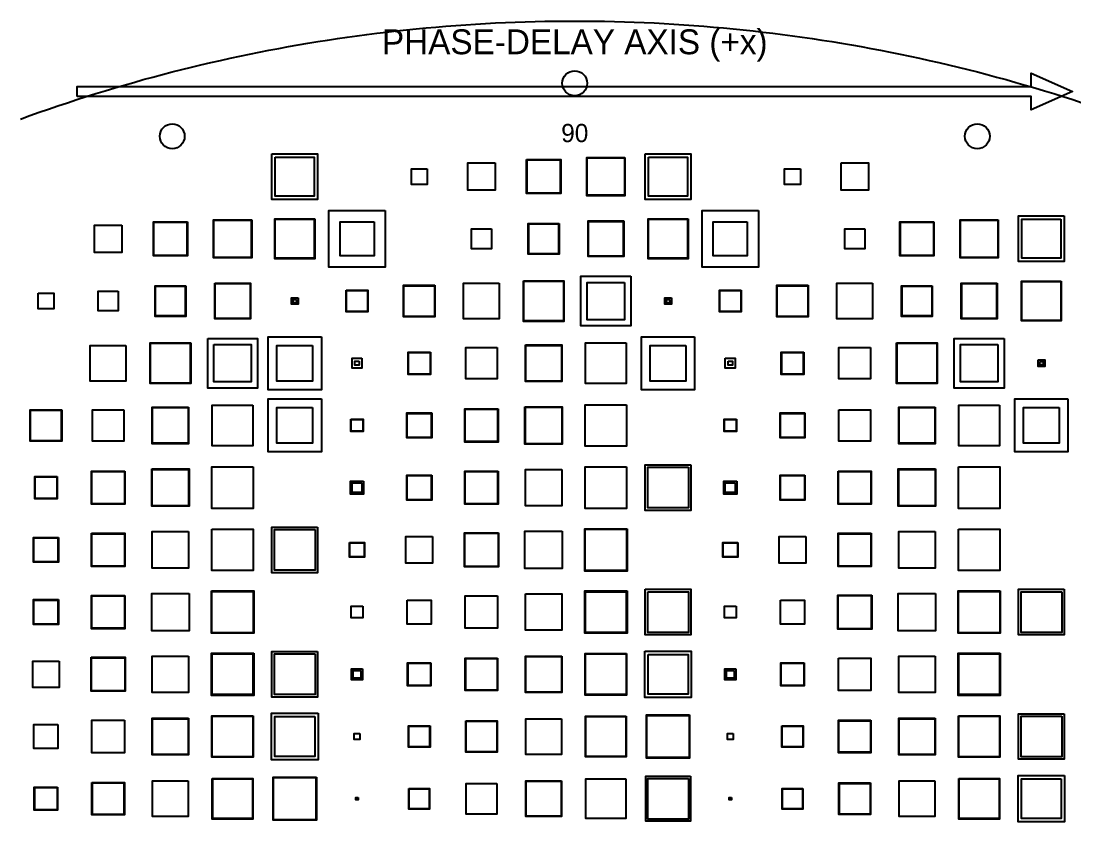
# Model space of a CAD drawing. Header units: millimetres. Extents: x -195 to 195, y -204 to 195.
# Drawn here: x -66.8 to 60.2, y 98.5 to 195 of the extents above; entities that cross this region are included whole.
import ezdxf
from ezdxf.enums import TextEntityAlignment as Align

# ---------------------------------------------------------------- set-up
doc = ezdxf.new("R2010")
doc.units = ezdxf.units.MM
for name, color, linetype in [('M3', 5, 'Continuous'), ('M4', 3, 'Continuous'), ('NPTH', 9, 'Continuous'), ('OUTLINE', 7, 'Continuous'), ('SILK_TOP', 7, 'Continuous')]:
    doc.layers.add(name, color=color, linetype=linetype)

msp = doc.modelspace()

# ---------------------------------------------------------------- linework, layer by layer
at = {"layer": 'M3'}
for points in [[(-36.1, 178.6), (-31.4, 178.6), (-31.4, 173.9), (-36.1, 173.9)], [(-9.6, 177.9), (-9.6, 174.6), (-12.9, 174.6), (-12.9, 177.9)], [(-5.75, 178.25), (-1.75, 178.25), (-1.75, 174.25), (-5.75, 174.25)], [(6, 178.5), (6, 174), (1.5, 174), (1.5, 178.5)], [(8.9, 178.6), (13.6, 178.6), (13.6, 173.9), (8.9, 173.9)], [(32.1, 177.9), (35.4, 177.9), (35.4, 174.6), (32.1, 174.6)], [(-17.8, 177.2), (-17.8, 175.3), (-19.7, 175.3), (-19.7, 177.2)], [(27.2, 177.2), (27.2, 175.3), (25.3, 175.3), (25.3, 177.2)], [(-54.6, 170.4), (-54.6, 167.1), (-57.9, 167.1), (-57.9, 170.4)], [(-46.75, 170.75), (-46.75, 166.75), (-50.75, 166.75), (-50.75, 170.75)], [(-39, 171), (-39, 166.5), (-43.5, 166.5), (-43.5, 171)], [(-31.4, 171.1), (-31.4, 166.4), (-36.1, 166.4), (-36.1, 171.1)], [(-24.2, 170.8), (-24.2, 166.7), (-28.3, 166.7), (-28.3, 170.8)], [(-1.9, 170.6), (-1.9, 166.9), (-5.6, 166.9), (-5.6, 170.6)], [(5.9, 170.9), (5.9, 166.6), (1.6, 166.6), (1.6, 170.9)], [(13.6, 171.1), (13.6, 166.4), (8.9, 166.4), (8.9, 171.1)], [(20.8, 170.8), (20.8, 166.7), (16.7, 166.7), (16.7, 170.8)], [(43.25, 170.75), (43.25, 166.75), (39.25, 166.75), (39.25, 170.75)], [(51, 171), (51, 166.5), (46.5, 166.5), (46.5, 171)], [(58.6, 171.1), (58.6, 166.4), (53.9, 166.4), (53.9, 171.1)], [(-10.05, 169.95), (-10.05, 167.55), (-12.45, 167.55), (-12.45, 169.95)], [(34.95, 169.95), (34.95, 167.55), (32.55, 167.55), (32.55, 169.95)], [(6.75, 164.25), (6.75, 158.25), (0.75, 158.25), (0.75, 164.25)], [(-46.9, 163.1), (-46.9, 159.4), (-50.6, 159.4), (-50.6, 163.1)], [(-43.4, 163.4), (-39.1, 163.4), (-39.1, 159.1), (-43.4, 159.1)], [(-27.5, 162.5), (-25, 162.5), (-25, 160), (-27.5, 160)], [(-16.9, 163.1), (-16.9, 159.4), (-20.6, 159.4), (-20.6, 163.1)], [(-9.1, 163.4), (-9.1, 159.1), (-13.4, 159.1), (-13.4, 163.4)], [(-6.2, 163.7), (-1.3, 163.7), (-1.3, 158.8), (-6.2, 158.8)], [(20, 162.5), (20, 160), (17.5, 160), (17.5, 162.5)], [(28.1, 163.1), (28.1, 159.4), (24.4, 159.4), (24.4, 163.1)], [(35.9, 163.4), (35.9, 159.1), (31.6, 159.1), (31.6, 163.4)], [(43.1, 163.1), (43.1, 159.4), (39.4, 159.4), (39.4, 163.1)], [(50.9, 163.4), (50.9, 159.1), (46.6, 159.1), (46.6, 163.4)], [(58.6, 163.6), (58.6, 158.9), (53.9, 158.9), (53.9, 163.6)], [(-64.7, 162.2), (-62.8, 162.2), (-62.8, 160.3), (-64.7, 160.3)], [(-55.05, 162.45), (-55.05, 160.05), (-57.45, 160.05), (-57.45, 162.45)], [(-33.35, 161.65), (-33.35, 160.85), (-34.15, 160.85), (-34.15, 161.65)], [(11.65, 161.65), (11.65, 160.85), (10.85, 160.85), (10.85, 161.65)], [(-46.3, 156.2), (-46.3, 151.3), (-51.2, 151.3), (-51.2, 156.2)], [(-44.25, 156.75), (-38.25, 156.75), (-38.25, 150.75), (-44.25, 150.75)], [(6.2, 156.2), (6.2, 151.3), (1.3, 151.3), (1.3, 156.2)], [(38.8, 156.2), (43.7, 156.2), (43.7, 151.3), (38.8, 151.3)], [(51.75, 156.75), (51.75, 150.75), (45.75, 150.75), (45.75, 156.75)], [(-54.1, 155.9), (-54.1, 151.6), (-58.4, 151.6), (-58.4, 155.9)], [(-31.6, 155.9), (-31.6, 151.6), (-35.9, 151.6), (-35.9, 155.9)], [(-17.4, 155.1), (-17.4, 152.4), (-20.1, 152.4), (-20.1, 155.1)], [(-9.35, 155.65), (-9.35, 151.85), (-13.15, 151.85), (-13.15, 155.65)], [(-5.9, 155.9), (-1.6, 155.9), (-1.6, 151.6), (-5.9, 151.6)], [(13.4, 155.9), (13.4, 151.6), (9.1, 151.6), (9.1, 155.9)], [(27.6, 155.1), (27.6, 152.4), (24.9, 152.4), (24.9, 155.1)], [(35.65, 155.65), (35.65, 151.85), (31.85, 151.85), (31.85, 155.65)], [(-26, 154), (-26, 153.5), (-26.5, 153.5), (-26.5, 154)], [(18.5, 154), (19, 154), (19, 153.5), (18.5, 153.5)], [(55.85, 154.15), (56.65, 154.15), (56.65, 153.35), (55.85, 153.35)], [(-38.8, 148.7), (-38.8, 143.8), (-43.7, 143.8), (-43.7, 148.7)], [(6.25, 148.75), (6.25, 143.75), (1.25, 143.75), (1.25, 148.75)], [(51.2, 148.7), (51.2, 143.8), (46.3, 143.8), (46.3, 148.7)], [(-61.9, 148.1), (-61.9, 144.4), (-65.6, 144.4), (-65.6, 148.1)], [(-54.35, 148.15), (-54.35, 144.35), (-58.15, 144.35), (-58.15, 148.15)], [(-46.6, 148.4), (-46.6, 144.1), (-50.9, 144.1), (-50.9, 148.4)], [(-31.6, 148.4), (-31.6, 144.1), (-35.9, 144.1), (-35.9, 148.4)], [(-17.3, 147.7), (-17.3, 144.8), (-20.2, 144.8), (-20.2, 147.7)], [(-9.3, 148.2), (-9.3, 144.3), (-13.2, 144.3), (-13.2, 148.2)], [(-5.95, 148.45), (-1.55, 148.45), (-1.55, 144.05), (-5.95, 144.05)], [(27.7, 147.7), (27.7, 144.8), (24.8, 144.8), (24.8, 147.7)], [(31.85, 148.15), (35.65, 148.15), (35.65, 144.35), (31.85, 144.35)], [(43.4, 148.4), (43.4, 144.1), (39.1, 144.1), (39.1, 148.4)], [(58.4, 148.4), (58.4, 144.1), (54.1, 144.1), (54.1, 148.4)], [(-26.95, 146.95), (-25.55, 146.95), (-25.55, 145.55), (-26.95, 145.55)], [(19.45, 146.95), (19.45, 145.55), (18.05, 145.55), (18.05, 146.95)], [(-50.95, 140.95), (-46.55, 140.95), (-46.55, 136.55), (-50.95, 136.55)], [(-38.75, 141.25), (-38.75, 136.25), (-43.75, 136.25), (-43.75, 141.25)], [(-1.55, 140.95), (-1.55, 136.55), (-5.95, 136.55), (-5.95, 140.95)], [(6.25, 141.25), (6.25, 136.25), (1.25, 136.25), (1.25, 141.25)], [(13.7, 141.2), (13.7, 136.3), (8.8, 136.3), (8.8, 141.2)], [(43.45, 140.95), (43.45, 136.55), (39.05, 136.55), (39.05, 140.95)], [(46.25, 141.25), (51.25, 141.25), (51.25, 136.25), (46.25, 136.25)], [(-62.4, 140.1), (-62.4, 137.4), (-65.1, 137.4), (-65.1, 140.1)], [(-54.3, 140.7), (-54.3, 136.8), (-58.2, 136.8), (-58.2, 140.7)], [(-17.3, 140.2), (-17.3, 137.3), (-20.2, 137.3), (-20.2, 140.2)], [(-9.3, 140.7), (-9.3, 136.8), (-13.2, 136.8), (-13.2, 140.7)], [(27.7, 140.2), (27.7, 137.3), (24.8, 137.3), (24.8, 140.2)], [(31.8, 140.7), (35.7, 140.7), (35.7, 136.8), (31.8, 136.8)], [(-25.45, 139.55), (-25.45, 137.95), (-27.05, 137.95), (-27.05, 139.55)], [(19.55, 139.55), (19.55, 137.95), (17.95, 137.95), (17.95, 139.55)], [(-46.55, 133.45), (-46.55, 129.05), (-50.95, 129.05), (-50.95, 133.45)], [(-43.75, 133.75), (-38.75, 133.75), (-38.75, 128.75), (-43.75, 128.75)], [(-31.3, 133.7), (-31.3, 128.8), (-36.2, 128.8), (-36.2, 133.7)], [(-1.5, 133.5), (-1.5, 129), (-6, 129), (-6, 133.5)], [(6.25, 133.75), (6.25, 128.75), (1.25, 128.75), (1.25, 133.75)], [(43.45, 133.45), (43.45, 129.05), (39.05, 129.05), (39.05, 133.45)], [(46.25, 133.75), (51.25, 133.75), (51.25, 128.75), (46.25, 128.75)], [(-62.3, 132.7), (-62.3, 129.8), (-65.2, 129.8), (-65.2, 132.7)], [(-58.2, 133.2), (-54.3, 133.2), (-54.3, 129.3), (-58.2, 129.3)], [(-27.15, 132.15), (-25.35, 132.15), (-25.35, 130.35), (-27.15, 130.35)], [(-17.15, 132.85), (-17.15, 129.65), (-20.35, 129.65), (-20.35, 132.85)], [(-9.25, 133.25), (-9.25, 129.25), (-13.25, 129.25), (-13.25, 133.25)], [(19.65, 132.15), (19.65, 130.35), (17.85, 130.35), (17.85, 132.15)], [(27.85, 132.85), (27.85, 129.65), (24.65, 129.65), (24.65, 132.85)], [(35.7, 133.2), (35.7, 129.3), (31.8, 129.3), (31.8, 133.2)], [(-54.3, 125.7), (-54.3, 121.8), (-58.2, 121.8), (-58.2, 125.7)], [(-46.5, 126), (-46.5, 121.5), (-51, 121.5), (-51, 126)], [(-43.75, 126.25), (-38.75, 126.25), (-38.75, 121.25), (-43.75, 121.25)], [(-9.3, 125.7), (-9.3, 121.8), (-13.2, 121.8), (-13.2, 125.7)], [(-5.95, 125.95), (-1.55, 125.95), (-1.55, 121.55), (-5.95, 121.55)], [(6.2, 126.2), (6.2, 121.3), (1.3, 121.3), (1.3, 126.2)], [(8.8, 126.2), (13.7, 126.2), (13.7, 121.3), (8.8, 121.3)], [(35.75, 125.75), (35.75, 121.75), (31.75, 121.75), (31.75, 125.75)], [(43.5, 126), (43.5, 121.5), (39, 121.5), (39, 126)], [(51.25, 126.25), (51.25, 121.25), (46.25, 121.25), (46.25, 126.25)], [(58.7, 126.2), (58.7, 121.3), (53.8, 121.3), (53.8, 126.2)], [(-62.3, 125.2), (-62.3, 122.3), (-65.2, 122.3), (-65.2, 125.2)], [(-25.55, 124.45), (-25.55, 123.05), (-26.95, 123.05), (-26.95, 124.45)], [(-20.2, 125.2), (-17.3, 125.2), (-17.3, 122.3), (-20.2, 122.3)], [(19.45, 124.45), (19.45, 123.05), (18.05, 123.05), (18.05, 124.45)], [(24.8, 125.2), (27.7, 125.2), (27.7, 122.3), (24.8, 122.3)], [(-58.25, 118.25), (-54.25, 118.25), (-54.25, 114.25), (-58.25, 114.25)], [(-46.55, 118.45), (-46.55, 114.05), (-50.95, 114.05), (-50.95, 118.45)], [(-38.8, 118.7), (-38.8, 113.8), (-43.7, 113.8), (-43.7, 118.7)], [(-31.3, 118.7), (-31.3, 113.8), (-36.2, 113.8), (-36.2, 118.7)], [(-9.3, 118.2), (-9.3, 114.3), (-13.2, 114.3), (-13.2, 118.2)], [(-1.6, 118.4), (-1.6, 114.1), (-5.9, 114.1), (-5.9, 118.4)], [(6.25, 118.75), (6.25, 113.75), (1.25, 113.75), (1.25, 118.75)], [(8.45, 119.05), (14.05, 119.05), (14.05, 113.45), (8.45, 113.45)], [(31.8, 118.2), (35.7, 118.2), (35.7, 114.3), (31.8, 114.3)], [(43.45, 118.45), (43.45, 114.05), (39.05, 114.05), (39.05, 118.45)], [(51.2, 118.7), (51.2, 113.8), (46.3, 113.8), (46.3, 118.7)], [(-62.15, 117.85), (-62.15, 114.65), (-65.35, 114.65), (-65.35, 117.85)], [(-25.6, 116.9), (-25.6, 115.6), (-26.9, 115.6), (-26.9, 116.9)], [(-17.35, 117.65), (-17.35, 114.85), (-20.15, 114.85), (-20.15, 117.65)], [(19.4, 116.9), (19.4, 115.6), (18.1, 115.6), (18.1, 116.9)], [(27.65, 117.65), (27.65, 114.85), (24.85, 114.85), (24.85, 117.65)], [(-54.3, 110.7), (-54.3, 106.8), (-58.2, 106.8), (-58.2, 110.7)], [(-46.6, 110.9), (-46.6, 106.6), (-50.9, 106.6), (-50.9, 110.9)], [(-38.75, 111.25), (-38.75, 106.25), (-43.75, 106.25), (-43.75, 111.25)], [(-30.95, 111.55), (-30.95, 105.95), (-36.55, 105.95), (-36.55, 111.55)], [(-13.1, 110.6), (-9.4, 110.6), (-9.4, 106.9), (-13.1, 106.9)], [(-1.6, 110.9), (-1.6, 106.6), (-5.9, 106.6), (-5.9, 110.9)], [(6.2, 111.2), (6.2, 106.3), (1.3, 106.3), (1.3, 111.2)], [(13.8, 111.3), (13.8, 106.2), (8.7, 106.2), (8.7, 111.3)], [(35.7, 110.7), (35.7, 106.8), (31.8, 106.8), (31.8, 110.7)], [(43.4, 110.9), (43.4, 106.6), (39.1, 106.6), (39.1, 110.9)], [(46.25, 111.25), (51.25, 111.25), (51.25, 106.25), (46.25, 106.25)], [(58.7, 111.2), (58.7, 106.3), (53.8, 106.3), (53.8, 111.2)], [(-62.3, 110.2), (-62.3, 107.3), (-65.2, 107.3), (-65.2, 110.2)], [(-17.5, 110), (-17.5, 107.5), (-20, 107.5), (-20, 110)], [(25, 110), (27.5, 110), (27.5, 107.5), (25, 107.5)], [(-25.9, 109.1), (-25.9, 108.4), (-26.6, 108.4), (-26.6, 109.1)], [(19.1, 109.1), (19.1, 108.4), (18.4, 108.4), (18.4, 109.1)], [(-58.2, 103.2), (-54.3, 103.2), (-54.3, 99.3), (-58.2, 99.3)], [(-46.6, 103.4), (-46.6, 99.1), (-50.9, 99.1), (-50.9, 103.4)], [(-43.7, 103.7), (-38.8, 103.7), (-38.8, 98.8), (-43.7, 98.8)], [(-31.2, 103.8), (-31.2, 98.7), (-36.3, 98.7), (-36.3, 103.8)], [(-9.4, 103.1), (-9.4, 99.4), (-13.1, 99.4), (-13.1, 103.1)], [(-1.65, 103.35), (-1.65, 99.15), (-5.85, 99.15), (-5.85, 103.35)], [(6.15, 103.65), (6.15, 98.85), (1.35, 98.85), (1.35, 103.65)], [(13.7, 103.7), (13.7, 98.8), (8.8, 98.8), (8.8, 103.7)], [(35.6, 103.1), (35.6, 99.4), (31.9, 99.4), (31.9, 103.1)], [(43.4, 103.4), (43.4, 99.1), (39.1, 99.1), (39.1, 103.4)], [(46.3, 103.7), (51.2, 103.7), (51.2, 98.8), (46.3, 98.8)], [(59.05, 104.05), (59.05, 98.45), (53.45, 98.45), (53.45, 104.05)], [(-62.35, 102.65), (-62.35, 99.85), (-65.15, 99.85), (-65.15, 102.65)], [(-19.95, 102.45), (-17.55, 102.45), (-17.55, 100.05), (-19.95, 100.05)], [(27.45, 102.45), (27.45, 100.05), (25.05, 100.05), (25.05, 102.45)], [(-26.1, 101.4), (-26.1, 101.1), (-26.4, 101.1), (-26.4, 101.4)], [(18.9, 101.4), (18.9, 101.1), (18.6, 101.1), (18.6, 101.4)]]:
    msp.add_lwpolyline(points, close=True, dxfattribs=at)
at = {"layer": 'M4'}
for points in [[(-36.5, 179), (-31, 179), (-31, 173.5), (-36.5, 173.5)], [(8.5, 179), (14, 179), (14, 173.5), (8.5, 173.5)], [(-9.6, 177.9), (-9.6, 174.6), (-12.9, 174.6), (-12.9, 177.9)], [(-5.8, 178.3), (-1.7, 178.3), (-1.7, 174.2), (-5.8, 174.2)], [(6.05, 178.55), (6.05, 173.95), (1.45, 173.95), (1.45, 178.55)], [(32.1, 177.9), (35.4, 177.9), (35.4, 174.6), (32.1, 174.6)], [(-17.8, 177.2), (-17.8, 175.3), (-19.7, 175.3), (-19.7, 177.2)], [(27.2, 177.2), (27.2, 175.3), (25.3, 175.3), (25.3, 177.2)], [(-22.85, 172.15), (-22.85, 165.35), (-29.65, 165.35), (-29.65, 172.15)], [(22.15, 172.15), (22.15, 165.35), (15.35, 165.35), (15.35, 172.15)], [(59, 171.5), (59, 166), (53.5, 166), (53.5, 171.5)], [(-54.6, 170.4), (-54.6, 167.1), (-57.9, 167.1), (-57.9, 170.4)], [(-46.7, 170.8), (-46.7, 166.7), (-50.8, 166.7), (-50.8, 170.8)], [(-38.95, 171.05), (-38.95, 166.45), (-43.55, 166.45), (-43.55, 171.05)], [(-31.35, 171.15), (-31.35, 166.35), (-36.15, 166.35), (-36.15, 171.15)], [(-1.95, 170.55), (-1.95, 166.95), (-5.55, 166.95), (-5.55, 170.55)], [(5.85, 170.85), (5.85, 166.65), (1.65, 166.65), (1.65, 170.85)], [(13.65, 171.15), (13.65, 166.35), (8.85, 166.35), (8.85, 171.15)], [(43.3, 170.8), (43.3, 166.7), (39.2, 166.7), (39.2, 170.8)], [(51.05, 171.05), (51.05, 166.45), (46.45, 166.45), (46.45, 171.05)], [(-10.05, 169.95), (-10.05, 167.55), (-12.45, 167.55), (-12.45, 169.95)], [(34.95, 169.95), (34.95, 167.55), (32.55, 167.55), (32.55, 169.95)], [(-46.95, 163.05), (-46.95, 159.45), (-50.55, 159.45), (-50.55, 163.05)], [(-43.35, 163.35), (-39.15, 163.35), (-39.15, 159.15), (-43.35, 159.15)], [(-27.55, 162.55), (-24.95, 162.55), (-24.95, 159.95), (-27.55, 159.95)], [(-16.85, 163.15), (-16.85, 159.35), (-20.65, 159.35), (-20.65, 163.15)], [(-9.1, 163.4), (-9.1, 159.1), (-13.4, 159.1), (-13.4, 163.4)], [(-6.15, 163.65), (-1.35, 163.65), (-1.35, 158.85), (-6.15, 158.85)], [(6, 163.5), (6, 159), (1.5, 159), (1.5, 163.5)], [(20.05, 162.55), (20.05, 159.95), (17.45, 159.95), (17.45, 162.55)], [(28.15, 163.15), (28.15, 159.35), (24.35, 159.35), (24.35, 163.15)], [(35.9, 163.4), (35.9, 159.1), (31.6, 159.1), (31.6, 163.4)], [(43.05, 163.05), (43.05, 159.45), (39.45, 159.45), (39.45, 163.05)], [(50.85, 163.35), (50.85, 159.15), (46.65, 159.15), (46.65, 163.35)], [(58.65, 163.65), (58.65, 158.85), (53.85, 158.85), (53.85, 163.65)], [(-64.7, 162.2), (-62.8, 162.2), (-62.8, 160.3), (-64.7, 160.3)], [(-55.05, 162.45), (-55.05, 160.05), (-57.45, 160.05), (-57.45, 162.45)], [(-33.55, 161.45), (-33.55, 161.05), (-33.95, 161.05), (-33.95, 161.45)], [(11.45, 161.45), (11.45, 161.05), (11.05, 161.05), (11.05, 161.45)], [(-46.35, 156.15), (-46.35, 151.35), (-51.15, 151.35), (-51.15, 156.15)], [(-30.55, 156.95), (-30.55, 150.55), (-36.95, 150.55), (-36.95, 156.95)], [(6.2, 156.2), (6.2, 151.3), (1.3, 151.3), (1.3, 156.2)], [(14.45, 156.95), (14.45, 150.55), (8.05, 150.55), (8.05, 156.95)], [(38.85, 156.15), (43.65, 156.15), (43.65, 151.35), (38.85, 151.35)], [(-54.1, 155.9), (-54.1, 151.6), (-58.4, 151.6), (-58.4, 155.9)], [(-43.5, 156), (-39, 156), (-39, 151.5), (-43.5, 151.5)], [(-17.45, 155.05), (-17.45, 152.45), (-20.05, 152.45), (-20.05, 155.05)], [(-9.35, 155.65), (-9.35, 151.85), (-13.15, 151.85), (-13.15, 155.65)], [(-5.95, 155.95), (-1.55, 155.95), (-1.55, 151.55), (-5.95, 151.55)], [(27.55, 155.05), (27.55, 152.45), (24.95, 152.45), (24.95, 155.05)], [(35.65, 155.65), (35.65, 151.85), (31.85, 151.85), (31.85, 155.65)], [(51, 156), (51, 151.5), (46.5, 151.5), (46.5, 156)], [(-25.65, 154.35), (-25.65, 153.15), (-26.85, 153.15), (-26.85, 154.35)], [(18.15, 154.35), (19.35, 154.35), (19.35, 153.15), (18.15, 153.15)], [(56.05, 153.95), (56.45, 153.95), (56.45, 153.55), (56.05, 153.55)], [(-38.8, 148.7), (-38.8, 143.8), (-43.7, 143.8), (-43.7, 148.7)], [(-30.55, 149.45), (-30.55, 143.05), (-36.95, 143.05), (-36.95, 149.45)], [(6.25, 148.75), (6.25, 143.75), (1.25, 143.75), (1.25, 148.75)], [(51.2, 148.7), (51.2, 143.8), (46.3, 143.8), (46.3, 148.7)], [(59.45, 149.45), (59.45, 143.05), (53.05, 143.05), (53.05, 149.45)], [(-61.85, 148.15), (-61.85, 144.35), (-65.65, 144.35), (-65.65, 148.15)], [(-54.35, 148.15), (-54.35, 144.35), (-58.15, 144.35), (-58.15, 148.15)], [(-46.55, 148.45), (-46.55, 144.05), (-50.95, 144.05), (-50.95, 148.45)], [(-17.25, 147.75), (-17.25, 144.75), (-20.25, 144.75), (-20.25, 147.75)], [(-9.25, 148.25), (-9.25, 144.25), (-13.25, 144.25), (-13.25, 148.25)], [(-6, 148.5), (-1.5, 148.5), (-1.5, 144), (-6, 144)], [(27.75, 147.75), (27.75, 144.75), (24.75, 144.75), (24.75, 147.75)], [(31.85, 148.15), (35.65, 148.15), (35.65, 144.35), (31.85, 144.35)], [(43.45, 148.45), (43.45, 144.05), (39.05, 144.05), (39.05, 148.45)], [(-27, 147), (-25.5, 147), (-25.5, 145.5), (-27, 145.5)], [(19.5, 147), (19.5, 145.5), (18, 145.5), (18, 147)], [(-51, 141), (-46.5, 141), (-46.5, 136.5), (-51, 136.5)], [(-38.75, 141.25), (-38.75, 136.25), (-43.75, 136.25), (-43.75, 141.25)], [(-1.55, 140.95), (-1.55, 136.55), (-5.95, 136.55), (-5.95, 140.95)], [(6.25, 141.25), (6.25, 136.25), (1.25, 136.25), (1.25, 141.25)], [(14, 141.5), (14, 136), (8.5, 136), (8.5, 141.5)], [(43.5, 141), (43.5, 136.5), (39, 136.5), (39, 141)], [(46.25, 141.25), (51.25, 141.25), (51.25, 136.25), (46.25, 136.25)], [(-62.45, 140.05), (-62.45, 137.45), (-65.05, 137.45), (-65.05, 140.05)], [(-54.25, 140.75), (-54.25, 136.75), (-58.25, 136.75), (-58.25, 140.75)], [(-17.25, 140.25), (-17.25, 137.25), (-20.25, 137.25), (-20.25, 140.25)], [(-9.25, 140.75), (-9.25, 136.75), (-13.25, 136.75), (-13.25, 140.75)], [(27.75, 140.25), (27.75, 137.25), (24.75, 137.25), (24.75, 140.25)], [(31.75, 140.75), (35.75, 140.75), (35.75, 136.75), (31.75, 136.75)], [(-25.65, 139.35), (-25.65, 138.15), (-26.85, 138.15), (-26.85, 139.35)], [(19.35, 139.35), (19.35, 138.15), (18.15, 138.15), (18.15, 139.35)], [(-46.55, 133.45), (-46.55, 129.05), (-50.95, 129.05), (-50.95, 133.45)], [(-43.75, 133.75), (-38.75, 133.75), (-38.75, 128.75), (-43.75, 128.75)], [(-31, 134), (-31, 128.5), (-36.5, 128.5), (-36.5, 134)], [(-9.2, 133.3), (-9.2, 129.2), (-13.3, 129.2), (-13.3, 133.3)], [(-1.5, 133.5), (-1.5, 129), (-6, 129), (-6, 133.5)], [(6.3, 133.8), (6.3, 128.7), (1.2, 128.7), (1.2, 133.8)], [(43.45, 133.45), (43.45, 129.05), (39.05, 129.05), (39.05, 133.45)], [(46.25, 133.75), (51.25, 133.75), (51.25, 128.75), (46.25, 128.75)], [(-62.25, 132.75), (-62.25, 129.75), (-65.25, 129.75), (-65.25, 132.75)], [(-58.25, 133.25), (-54.25, 133.25), (-54.25, 129.25), (-58.25, 129.25)], [(-27.1, 132.1), (-25.4, 132.1), (-25.4, 130.4), (-27.1, 130.4)], [(-17.15, 132.85), (-17.15, 129.65), (-20.35, 129.65), (-20.35, 132.85)], [(19.6, 132.1), (19.6, 130.4), (17.9, 130.4), (17.9, 132.1)], [(27.85, 132.85), (27.85, 129.65), (24.65, 129.65), (24.65, 132.85)], [(35.75, 133.25), (35.75, 129.25), (31.75, 129.25), (31.75, 133.25)], [(-54.25, 125.75), (-54.25, 121.75), (-58.25, 121.75), (-58.25, 125.75)], [(-46.5, 126), (-46.5, 121.5), (-51, 121.5), (-51, 126)], [(-43.8, 126.3), (-38.7, 126.3), (-38.7, 121.2), (-43.8, 121.2)], [(-9.3, 125.7), (-9.3, 121.8), (-13.2, 121.8), (-13.2, 125.7)], [(-5.95, 125.95), (-1.55, 125.95), (-1.55, 121.55), (-5.95, 121.55)], [(6.3, 126.3), (6.3, 121.2), (1.2, 121.2), (1.2, 126.3)], [(8.5, 126.5), (14, 126.5), (14, 121), (8.5, 121)], [(35.8, 125.8), (35.8, 121.7), (31.7, 121.7), (31.7, 125.8)], [(43.5, 126), (43.5, 121.5), (39, 121.5), (39, 126)], [(51.3, 126.3), (51.3, 121.2), (46.2, 121.2), (46.2, 126.3)], [(59, 126.5), (59, 121), (53.5, 121), (53.5, 126.5)], [(-62.25, 125.25), (-62.25, 122.25), (-65.25, 122.25), (-65.25, 125.25)], [(-25.55, 124.45), (-25.55, 123.05), (-26.95, 123.05), (-26.95, 124.45)], [(-20.2, 125.2), (-17.3, 125.2), (-17.3, 122.3), (-20.2, 122.3)], [(19.45, 124.45), (19.45, 123.05), (18.05, 123.05), (18.05, 124.45)], [(24.8, 125.2), (27.7, 125.2), (27.7, 122.3), (24.8, 122.3)], [(-58.3, 118.3), (-54.2, 118.3), (-54.2, 114.2), (-58.3, 114.2)], [(-46.55, 118.45), (-46.55, 114.05), (-50.95, 114.05), (-50.95, 118.45)], [(-38.7, 118.8), (-38.7, 113.7), (-43.8, 113.7), (-43.8, 118.8)], [(-31, 119), (-31, 113.5), (-36.5, 113.5), (-36.5, 119)], [(-9.35, 118.15), (-9.35, 114.35), (-13.15, 114.35), (-13.15, 118.15)], [(-1.55, 118.45), (-1.55, 114.05), (-5.95, 114.05), (-5.95, 118.45)], [(6.2, 118.7), (6.2, 113.8), (1.3, 113.8), (1.3, 118.7)], [(8.85, 118.65), (13.65, 118.65), (13.65, 113.85), (8.85, 113.85)], [(31.8, 118.2), (35.7, 118.2), (35.7, 114.3), (31.8, 114.3)], [(43.45, 118.45), (43.45, 114.05), (39.05, 114.05), (39.05, 118.45)], [(51.3, 118.8), (51.3, 113.7), (46.2, 113.7), (46.2, 118.8)], [(-62.15, 117.85), (-62.15, 114.65), (-65.35, 114.65), (-65.35, 117.85)], [(-17.4, 117.6), (-17.4, 114.9), (-20.1, 114.9), (-20.1, 117.6)], [(27.6, 117.6), (27.6, 114.9), (24.9, 114.9), (24.9, 117.6)], [(-25.8, 116.7), (-25.8, 115.8), (-26.7, 115.8), (-26.7, 116.7)], [(19.2, 116.7), (19.2, 115.8), (18.3, 115.8), (18.3, 116.7)], [(-54.3, 110.7), (-54.3, 106.8), (-58.2, 106.8), (-58.2, 110.7)], [(-46.55, 110.95), (-46.55, 106.55), (-50.95, 106.55), (-50.95, 110.95)], [(-38.8, 111.2), (-38.8, 106.3), (-43.7, 106.3), (-43.7, 111.2)], [(-31.35, 111.15), (-31.35, 106.35), (-36.15, 106.35), (-36.15, 111.15)], [(-13.15, 110.65), (-9.35, 110.65), (-9.35, 106.85), (-13.15, 106.85)], [(-1.6, 110.9), (-1.6, 106.6), (-5.9, 106.6), (-5.9, 110.9)], [(6.15, 111.15), (6.15, 106.35), (1.35, 106.35), (1.35, 111.15)], [(13.85, 111.35), (13.85, 106.15), (8.65, 106.15), (8.65, 111.35)], [(35.65, 110.65), (35.65, 106.85), (31.85, 106.85), (31.85, 110.65)], [(43.45, 110.95), (43.45, 106.55), (39.05, 106.55), (39.05, 110.95)], [(46.3, 111.2), (51.2, 111.2), (51.2, 106.3), (46.3, 106.3)], [(59, 111.5), (59, 106), (53.5, 106), (53.5, 111.5)], [(-62.3, 110.2), (-62.3, 107.3), (-65.2, 107.3), (-65.2, 110.2)], [(-17.45, 110.05), (-17.45, 107.45), (-20.05, 107.45), (-20.05, 110.05)], [(24.95, 110.05), (27.55, 110.05), (27.55, 107.45), (24.95, 107.45)], [(-25.9, 109.1), (-25.9, 108.4), (-26.6, 108.4), (-26.6, 109.1)], [(19.1, 109.1), (19.1, 108.4), (18.4, 108.4), (18.4, 109.1)], [(-58.15, 103.15), (-54.35, 103.15), (-54.35, 99.35), (-58.15, 99.35)], [(-46.6, 103.4), (-46.6, 99.1), (-50.9, 99.1), (-50.9, 103.4)], [(-43.65, 103.65), (-38.85, 103.65), (-38.85, 98.85), (-43.65, 98.85)], [(-31.15, 103.85), (-31.15, 98.65), (-36.35, 98.65), (-36.35, 103.85)], [(-9.4, 103.1), (-9.4, 99.4), (-13.1, 99.4), (-13.1, 103.1)], [(-1.6, 103.4), (-1.6, 99.1), (-5.9, 99.1), (-5.9, 103.4)], [(6.15, 103.65), (6.15, 98.85), (1.35, 98.85), (1.35, 103.65)], [(13.95, 103.95), (13.95, 98.55), (8.55, 98.55), (8.55, 103.95)], [(35.65, 103.15), (35.65, 99.35), (31.85, 99.35), (31.85, 103.15)], [(43.4, 103.4), (43.4, 99.1), (39.1, 99.1), (39.1, 103.4)], [(46.35, 103.65), (51.15, 103.65), (51.15, 98.85), (46.35, 98.85)], [(58.65, 103.65), (58.65, 98.85), (53.85, 98.85), (53.85, 103.65)], [(-62.4, 102.6), (-62.4, 99.9), (-65.1, 99.9), (-65.1, 102.6)], [(-20, 102.5), (-17.5, 102.5), (-17.5, 100), (-20, 100)], [(27.5, 102.5), (27.5, 100), (25, 100), (25, 102.5)], [(-26.1, 101.4), (-26.1, 101.1), (-26.4, 101.1), (-26.4, 101.4)], [(18.9, 101.4), (18.9, 101.1), (18.6, 101.1), (18.6, 101.4)]]:
    msp.add_lwpolyline(points, close=True, dxfattribs=at)
at = {"layer": 'NPTH'}
for centre in [(0, 187.5), (-48.53, 181.11), (48.53, 181.11)]:
    msp.add_circle(centre, 1.5, dxfattribs=at)
at = {"layer": 'OUTLINE'}
msp.add_lwpolyline([(-66.82, 183.19), (-65.69, 183.6), (-64.57, 184), (-63.44, 184.39), (-62.3, 184.78), (-61.17, 185.16), (-60.03, 185.53), (-58.89, 185.89), (-57.75, 186.25), (-56.61, 186.6), (-55.46, 186.95), (-54.31, 187.28), (-53.16, 187.61), (-52.01, 187.94), (-50.85, 188.25), (-49.7, 188.56), (-48.54, 188.86), (-47.38, 189.16), (-46.22, 189.44), (-45.06, 189.72), (-43.89, 190), (-42.72, 190.26), (-41.56, 190.52), (-40.39, 190.77), (-39.22, 191.02), (-38.04, 191.25), (-36.87, 191.48), (-35.69, 191.71), (-34.52, 191.92), (-33.34, 192.13), (-32.16, 192.33), (-30.98, 192.52), (-29.8, 192.71), (-28.61, 192.89), (-27.43, 193.06), (-26.24, 193.23), (-25.06, 193.38), (-23.87, 193.53), (-22.68, 193.68), (-21.49, 193.81), (-20.3, 193.94), (-19.11, 194.06), (-17.92, 194.17), (-16.73, 194.28), (-15.54, 194.38), (-14.35, 194.47), (-13.15, 194.56), (-11.96, 194.63), (-10.76, 194.7), (-9.57, 194.77), (-8.37, 194.82), (-7.18, 194.87), (-5.98, 194.91), (-4.79, 194.94), (-3.59, 194.97), (-2.39, 194.99), (-1.2, 195), (0, 195), (1.2, 195), (2.39, 194.99), (3.59, 194.97), (4.79, 194.94), (5.98, 194.91), (7.18, 194.87), (8.37, 194.82), (9.57, 194.77), (10.76, 194.7), (11.96, 194.63), (13.15, 194.56), (14.35, 194.47), (15.54, 194.38), (16.73, 194.28), (17.92, 194.17), (19.11, 194.06), (20.3, 193.94), (21.49, 193.81), (22.68, 193.68), (23.87, 193.53), (25.06, 193.38), (26.24, 193.23), (27.43, 193.06), (28.61, 192.89), (29.8, 192.71), (30.98, 192.52), (32.16, 192.33), (33.34, 192.13), (34.52, 191.92), (35.69, 191.71), (36.87, 191.48), (38.04, 191.25), (39.22, 191.02), (40.39, 190.77), (41.56, 190.52), (42.72, 190.26), (43.89, 190), (45.06, 189.72), (46.22, 189.44), (47.38, 189.16), (48.54, 188.86), (49.7, 188.56), (50.85, 188.25), (52.01, 187.94), (53.16, 187.61), (54.31, 187.28), (55.46, 186.95), (56.61, 186.6), (57.75, 186.25), (58.89, 185.89), (60.03, 185.53), (61.17, 185.16)], dxfattribs=at)
at = {"layer": 'SILK_TOP'}
msp.add_lwpolyline([(-60, 185.9), (-60, 187.1), (55, 187.1), (55, 188.7), (60, 186.5), (55, 184.3), (55, 185.9)], close=True, dxfattribs=at)

# ---------------------------------------------------------------- texts
for s, height, p in [('PHASE-DELAY AXIS (+x)', 3, (0, 192.5)), ('90', 2.2, (0, 181.5))]:
    msp.add_text(s, height=height, dxfattribs=at).set_placement(p, align=Align.MIDDLE_CENTER)

doc.saveas('drawing.dxf')
